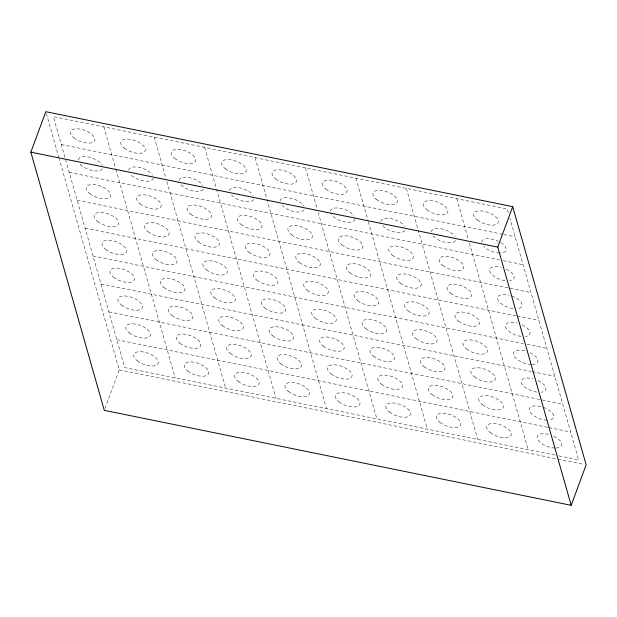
<?xml version="1.0" encoding="UTF-8"?>
<svg xmlns="http://www.w3.org/2000/svg" width="617" height="617" viewBox="0 0 617 617"><rect width="100%" height="100%" fill="white"/><g stroke="black" fill="none" stroke-linecap="round" stroke-linejoin="round"><path stroke-width="0.46" stroke-dasharray="3.08 2.31" d="M104.952 408.554L119.258 369.884L59.247 158.885M61.307 144.509L502.878 234.321M503.819 234.514L515.141 236.812M69.235 172.398L499.485 259.904M503.264 260.675L523.077 264.701M77.164 200.286L531.006 292.589M85.1 228.167L516.298 315.865M517.239 316.058L538.942 320.478M93.028 256.055L523.285 343.561M527.057 344.332L546.87 348.358M100.964 283.943L531.214 371.449M532.155 371.642L554.806 376.247M108.893 311.832L562.735 404.135M116.829 339.712L548.019 427.411M548.968 427.604L570.663 432.023M555.007 455.107L124.757 367.601L53.37 116.628L507.213 208.932L508.794 214.485M558.786 455.878L578.599 459.904L509.85 218.187M119.258 369.884L556.912 458.894M557.853 459.087L584.26 464.462M456.788 198.674L468.372 239.419M469.429 243.129L528.175 449.654M406.356 188.416L477.743 439.397M355.932 178.159L368.048 220.763M368.31 221.688L427.319 429.139M305.508 167.909L317.099 208.654M318.148 212.356L376.894 418.881M255.076 157.651L326.462 408.624M204.651 147.394L216.243 188.139M216.505 189.072L276.038 398.374M154.227 137.136L165.819 177.889M166.868 181.591L225.614 388.116M103.795 126.878L115.649 168.557M115.919 169.482L175.182 377.859M46.344 113.543L58.977 157.96M553.858 436.281A12.942 5.954 20.3 0 1 561.694 443.808A12.942 5.954 20.3 0 1 555.755 448.035M555.007 448.035A12.942 5.954 20.3 0 1 537.53 439.119A12.942 5.954 20.3 0 1 548.798 434.445M543.446 407.382A12.942 5.954 20.3 0 1 553.403 414.771A12.942 5.954 20.3 0 1 549.246 420.077M547.086 420.177A12.942 5.954 20.3 0 1 529.61 411.261A12.942 5.954 20.3 0 1 540.878 406.588M538.009 380.566A12.942 5.954 20.3 0 1 541.317 392.219M536.759 392.103A12.942 5.954 20.3 0 1 521.419 382.687A12.942 5.954 20.3 0 1 532.949 378.73M530.08 352.708A12.942 5.954 20.3 0 1 537.924 360.235A12.942 5.954 20.3 0 1 531.985 364.462M531.237 364.462A12.942 5.954 20.3 0 1 513.76 355.546A12.942 5.954 20.3 0 1 525.028 350.872M522.159 324.851A12.942 5.954 20.3 0 1 525.476 336.504M520.91 336.388A12.942 5.954 20.3 0 1 505.57 326.971A12.942 5.954 20.3 0 1 517.108 323.015M511.748 295.952A12.942 5.954 20.3 0 1 521.704 303.34A12.942 5.954 20.3 0 1 517.547 308.647M512.989 308.531A12.942 5.954 20.3 0 1 497.649 299.114A12.942 5.954 20.3 0 1 509.179 295.157M506.31 269.135A12.942 5.954 20.3 0 1 509.627 280.789M505.061 280.673A12.942 5.954 20.3 0 1 489.728 271.256A12.942 5.954 20.3 0 1 501.259 267.3M500.68 242.527A12.942 5.954 20.3 0 1 500.294 253.032M499.546 253.032A12.942 5.954 20.3 0 1 483.628 246.345M481.669 242.049A12.942 5.954 20.3 0 1 498.389 241.278M455.431 240.607A12.942 5.954 20.3 0 1 445.451 242.342A12.942 5.954 20.3 0 1 433.203 236.087M431.244 231.799A12.942 5.954 20.3 0 1 441.625 228.884A12.942 5.954 20.3 0 1 455.038 236.635M404.999 230.357A12.942 5.954 20.3 0 1 395.027 232.085A12.942 5.954 20.3 0 1 382.779 225.83M380.812 221.542A12.942 5.954 20.3 0 1 391.201 218.634A12.942 5.954 20.3 0 1 404.613 226.377M354.976 218.919A12.942 5.954 20.3 0 1 344.594 221.827A12.942 5.954 20.3 0 1 331.182 214.084M330.388 211.284A12.942 5.954 20.3 0 1 340.769 208.376A12.942 5.954 20.3 0 1 354.181 216.12M304.15 209.842A12.942 5.954 20.3 0 1 294.17 211.569A12.942 5.954 20.3 0 1 281.923 205.322M279.964 201.026A12.942 5.954 20.3 0 1 290.345 198.119A12.942 5.954 20.3 0 1 303.757 205.87M253.718 199.584A12.942 5.954 20.3 0 1 243.746 201.319A12.942 5.954 20.3 0 1 231.498 195.065M229.539 190.769A12.942 5.954 20.3 0 1 239.92 187.861A12.942 5.954 20.3 0 1 253.332 195.612M203.294 189.326A12.942 5.954 20.3 0 1 192.034 190.761A12.942 5.954 20.3 0 1 179.902 183.311M179.107 180.519A12.942 5.954 20.3 0 1 189.488 177.603A12.942 5.954 20.3 0 1 202.9 185.355M153.271 177.897A12.942 5.954 20.3 0 1 144.154 181.028A12.942 5.954 20.3 0 1 130.642 174.557M128.683 170.261A12.942 5.954 20.3 0 1 139.064 167.354A12.942 5.954 20.3 0 1 152.476 175.097M102.437 168.819A12.942 5.954 20.3 0 1 92.465 170.547A12.942 5.954 20.3 0 1 80.218 164.299M78.259 160.004A12.942 5.954 20.3 0 1 88.64 157.096A12.942 5.954 20.3 0 1 102.052 164.839M490.284 432.571A12.942 5.954 20.3 0 0 510.891 435.61A12.942 5.954 20.3 0 0 495.829 423.671A12.942 5.954 20.3 0 0 490.284 432.571M439.859 422.313A12.942 5.954 20.3 0 0 460.467 425.352A12.942 5.954 20.3 0 0 445.405 413.413A12.942 5.954 20.3 0 0 439.859 422.313M389.435 412.056A12.942 5.954 20.3 0 0 410.035 415.102A12.942 5.954 20.3 0 0 394.973 403.156A12.942 5.954 20.3 0 0 389.435 412.056M339.011 401.798A12.942 5.954 20.3 0 0 359.611 404.845A12.942 5.954 20.3 0 0 344.548 392.898A12.942 5.954 20.3 0 0 339.011 401.798M288.579 391.54A12.942 5.954 20.3 0 0 309.186 394.587A12.942 5.954 20.3 0 0 294.124 382.64A12.942 5.954 20.3 0 0 288.579 391.54M238.154 381.291A12.942 5.954 20.3 0 0 258.762 384.329A12.942 5.954 20.3 0 0 243.692 372.39A12.942 5.954 20.3 0 0 238.154 381.291M187.73 371.033A12.942 5.954 20.3 0 0 208.33 374.079A12.942 5.954 20.3 0 0 193.268 362.133A12.942 5.954 20.3 0 0 187.73 371.033M137.298 360.775A12.942 5.954 20.3 0 0 157.906 363.822A12.942 5.954 20.3 0 0 142.843 351.875A12.942 5.954 20.3 0 0 137.298 360.775M482.363 404.713A12.942 5.954 20.3 0 0 502.971 407.752A12.942 5.954 20.3 0 0 487.908 395.813A12.942 5.954 20.3 0 0 482.363 404.713M431.939 394.456A12.942 5.954 20.3 0 0 452.539 397.495A12.942 5.954 20.3 0 0 437.476 385.556A12.942 5.954 20.3 0 0 431.939 394.456M381.507 384.198A12.942 5.954 20.3 0 0 402.114 387.245A12.942 5.954 20.3 0 0 387.052 375.298A12.942 5.954 20.3 0 0 381.507 384.198M331.082 373.941A12.942 5.954 20.3 0 0 351.69 376.987A12.942 5.954 20.3 0 0 336.627 365.04A12.942 5.954 20.3 0 0 331.082 373.941M280.658 363.683A12.942 5.954 20.3 0 0 301.258 366.729A12.942 5.954 20.3 0 0 286.195 354.783A12.942 5.954 20.3 0 0 280.658 363.683M230.234 353.433A12.942 5.954 20.3 0 0 250.834 356.472A12.942 5.954 20.3 0 0 235.771 344.533A12.942 5.954 20.3 0 0 230.234 353.433M179.802 343.175A12.942 5.954 20.3 0 0 200.409 346.222A12.942 5.954 20.3 0 0 185.347 334.275A12.942 5.954 20.3 0 0 179.802 343.175M129.377 332.918A12.942 5.954 20.3 0 0 149.985 335.964A12.942 5.954 20.3 0 0 134.915 324.018A12.942 5.954 20.3 0 0 129.377 332.918M474.442 376.856A12.942 5.954 20.3 0 0 495.042 379.895A12.942 5.954 20.3 0 0 479.98 367.956A12.942 5.954 20.3 0 0 474.442 376.856M424.01 366.598A12.942 5.954 20.3 0 0 444.618 369.637A12.942 5.954 20.3 0 0 429.555 357.698A12.942 5.954 20.3 0 0 424.01 366.598M373.586 356.341A12.942 5.954 20.3 0 0 394.194 359.387A12.942 5.954 20.3 0 0 379.131 347.44A12.942 5.954 20.3 0 0 373.586 356.341M323.161 346.083A12.942 5.954 20.3 0 0 343.762 349.129A12.942 5.954 20.3 0 0 328.699 337.183A12.942 5.954 20.3 0 0 323.161 346.083M272.729 335.825A12.942 5.954 20.3 0 0 293.337 338.872A12.942 5.954 20.3 0 0 278.275 326.925A12.942 5.954 20.3 0 0 272.729 335.825M222.305 325.575A12.942 5.954 20.3 0 0 242.913 328.614A12.942 5.954 20.3 0 0 227.85 316.675A12.942 5.954 20.3 0 0 222.305 325.575M171.881 315.318A12.942 5.954 20.3 0 0 192.481 318.364A12.942 5.954 20.3 0 0 177.418 306.418A12.942 5.954 20.3 0 0 171.881 315.318M121.456 305.06A12.942 5.954 20.3 0 0 142.057 308.107A12.942 5.954 20.3 0 0 126.994 296.16A12.942 5.954 20.3 0 0 121.456 305.06M466.514 348.998A12.942 5.954 20.3 0 0 487.122 352.037A12.942 5.954 20.3 0 0 472.059 340.098A12.942 5.954 20.3 0 0 466.514 348.998M416.089 338.741A12.942 5.954 20.3 0 0 436.697 341.787A12.942 5.954 20.3 0 0 421.635 329.84A12.942 5.954 20.3 0 0 416.089 338.741M365.665 328.483A12.942 5.954 20.3 0 0 386.265 331.53A12.942 5.954 20.3 0 0 371.203 319.583A12.942 5.954 20.3 0 0 365.665 328.483M315.233 318.225A12.942 5.954 20.3 0 0 335.841 321.272A12.942 5.954 20.3 0 0 320.778 309.325A12.942 5.954 20.3 0 0 315.233 318.225M264.809 307.968A12.942 5.954 20.3 0 0 285.416 311.014A12.942 5.954 20.3 0 0 270.354 299.075A12.942 5.954 20.3 0 0 264.809 307.968M214.384 297.718A12.942 5.954 20.3 0 0 234.984 300.757A12.942 5.954 20.3 0 0 219.922 288.818A12.942 5.954 20.3 0 0 214.384 297.718M163.952 287.46A12.942 5.954 20.3 0 0 184.56 290.507A12.942 5.954 20.3 0 0 169.498 278.56A12.942 5.954 20.3 0 0 163.952 287.46M113.528 277.203A12.942 5.954 20.3 0 0 134.136 280.249A12.942 5.954 20.3 0 0 119.073 268.302A12.942 5.954 20.3 0 0 113.528 277.203M458.593 321.141A12.942 5.954 20.3 0 0 479.201 324.18A12.942 5.954 20.3 0 0 464.138 312.241A12.942 5.954 20.3 0 0 458.593 321.141M408.169 310.883A12.942 5.954 20.3 0 0 428.769 313.93A12.942 5.954 20.3 0 0 413.706 301.983A12.942 5.954 20.3 0 0 408.169 310.883M357.737 300.626A12.942 5.954 20.3 0 0 378.344 303.672A12.942 5.954 20.3 0 0 363.282 291.725A12.942 5.954 20.3 0 0 357.737 300.626M307.312 290.368A12.942 5.954 20.3 0 0 327.92 293.414A12.942 5.954 20.3 0 0 312.858 281.468A12.942 5.954 20.3 0 0 307.312 290.368M256.888 280.118A12.942 5.954 20.3 0 0 277.488 283.157A12.942 5.954 20.3 0 0 262.426 271.218A12.942 5.954 20.3 0 0 256.888 280.118M206.456 269.86A12.942 5.954 20.3 0 0 227.064 272.899A12.942 5.954 20.3 0 0 212.001 260.96A12.942 5.954 20.3 0 0 206.456 269.86M156.032 259.603A12.942 5.954 20.3 0 0 176.639 262.649A12.942 5.954 20.3 0 0 161.577 250.703A12.942 5.954 20.3 0 0 156.032 259.603M105.607 249.345A12.942 5.954 20.3 0 0 126.207 252.392A12.942 5.954 20.3 0 0 111.145 240.445A12.942 5.954 20.3 0 0 105.607 249.345M450.672 293.283A12.942 5.954 20.3 0 0 471.272 296.322A12.942 5.954 20.3 0 0 456.21 284.383A12.942 5.954 20.3 0 0 450.672 293.283M400.24 283.026A12.942 5.954 20.3 0 0 420.848 286.072A12.942 5.954 20.3 0 0 405.785 274.125A12.942 5.954 20.3 0 0 400.24 283.026M349.816 272.768A12.942 5.954 20.3 0 0 370.424 275.814A12.942 5.954 20.3 0 0 355.361 263.868A12.942 5.954 20.3 0 0 349.816 272.768M299.392 262.51A12.942 5.954 20.3 0 0 319.992 265.557A12.942 5.954 20.3 0 0 304.929 253.61A12.942 5.954 20.3 0 0 299.392 262.51M248.96 252.26A12.942 5.954 20.3 0 0 269.567 255.299A12.942 5.954 20.3 0 0 254.505 243.36A12.942 5.954 20.3 0 0 248.96 252.26M198.535 242.003A12.942 5.954 20.3 0 0 219.143 245.042A12.942 5.954 20.3 0 0 204.08 233.103A12.942 5.954 20.3 0 0 198.535 242.003M148.111 231.745A12.942 5.954 20.3 0 0 168.711 234.792A12.942 5.954 20.3 0 0 153.648 222.845A12.942 5.954 20.3 0 0 148.111 231.745M97.679 221.488A12.942 5.954 20.3 0 0 118.287 224.534A12.942 5.954 20.3 0 0 103.224 212.587A12.942 5.954 20.3 0 0 97.679 221.488M442.744 265.426A12.942 5.954 20.3 0 0 463.352 268.464A12.942 5.954 20.3 0 0 448.289 256.525A12.942 5.954 20.3 0 0 442.744 265.426M392.319 255.168A12.942 5.954 20.3 0 0 412.927 258.214A12.942 5.954 20.3 0 0 397.857 246.268A12.942 5.954 20.3 0 0 392.319 255.168M341.895 244.91A12.942 5.954 20.3 0 0 362.495 247.957A12.942 5.954 20.3 0 0 347.433 236.01A12.942 5.954 20.3 0 0 341.895 244.91M291.463 234.653A12.942 5.954 20.3 0 0 312.071 237.699A12.942 5.954 20.3 0 0 297.008 225.753A12.942 5.954 20.3 0 0 291.463 234.653M241.039 224.403A12.942 5.954 20.3 0 0 261.647 227.442A12.942 5.954 20.3 0 0 246.584 215.503A12.942 5.954 20.3 0 0 241.039 224.403M190.614 214.145A12.942 5.954 20.3 0 0 211.215 217.184A12.942 5.954 20.3 0 0 196.152 205.245A12.942 5.954 20.3 0 0 190.614 214.145M140.182 203.888A12.942 5.954 20.3 0 0 160.79 206.934A12.942 5.954 20.3 0 0 145.728 194.987A12.942 5.954 20.3 0 0 140.182 203.888M89.758 193.63A12.942 5.954 20.3 0 0 110.366 196.676A12.942 5.954 20.3 0 0 95.303 184.73A12.942 5.954 20.3 0 0 89.758 193.63M477.327 219.968A12.942 5.954 20.3 0 0 497.934 223.007A12.942 5.954 20.3 0 0 482.864 211.068A12.942 5.954 20.3 0 0 477.327 219.968M426.902 209.711A12.942 5.954 20.3 0 0 447.502 212.749A12.942 5.954 20.3 0 0 432.44 200.81A12.942 5.954 20.3 0 0 426.902 209.711M376.47 199.453A12.942 5.954 20.3 0 0 397.078 202.499A12.942 5.954 20.3 0 0 382.016 190.553A12.942 5.954 20.3 0 0 376.47 199.453M326.046 189.195A12.942 5.954 20.3 0 0 346.654 192.242A12.942 5.954 20.3 0 0 331.584 180.295A12.942 5.954 20.3 0 0 326.046 189.195M275.622 178.938A12.942 5.954 20.3 0 0 296.222 181.984A12.942 5.954 20.3 0 0 281.159 170.037A12.942 5.954 20.3 0 0 275.622 178.938M225.19 168.688A12.942 5.954 20.3 0 0 245.797 171.727A12.942 5.954 20.3 0 0 230.735 159.788A12.942 5.954 20.3 0 0 225.19 168.688M174.765 158.43A12.942 5.954 20.3 0 0 195.373 161.469A12.942 5.954 20.3 0 0 180.303 149.53A12.942 5.954 20.3 0 0 174.765 158.43M124.341 148.173A12.942 5.954 20.3 0 0 144.941 151.219A12.942 5.954 20.3 0 0 129.879 139.272A12.942 5.954 20.3 0 0 124.341 148.173M73.909 137.915A12.942 5.954 20.3 0 0 94.517 140.961A12.942 5.954 20.3 0 0 79.454 129.015A12.942 5.954 20.3 0 0 73.909 137.915"/><path stroke-width="0.93" d="M30.85 152.16L45.82 111.692L512.712 206.649L586.15 464.84L571.18 505.308L104.288 410.351L30.85 152.16L497.742 247.116L571.18 505.308M497.742 247.116L512.712 206.649"/></g></svg>
